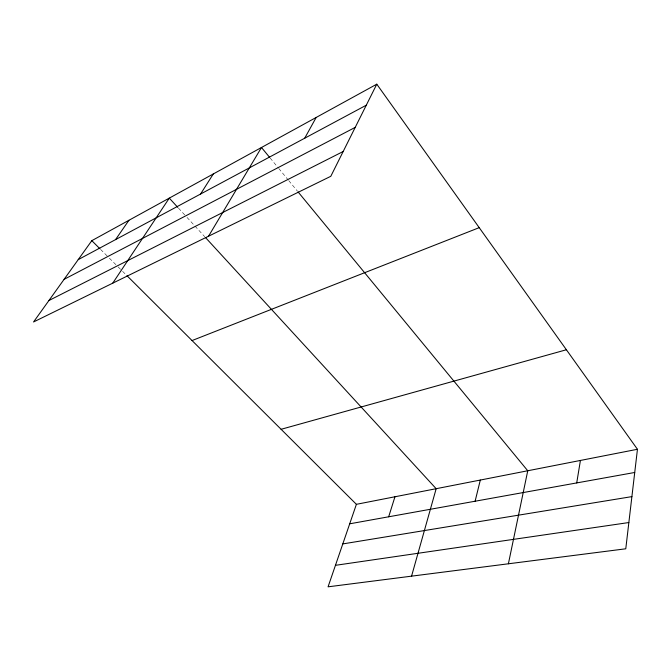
<?xml version="1.0" encoding="UTF-8"?>
<svg xmlns="http://www.w3.org/2000/svg" width="671" height="671" viewBox="0 0 671 671"><rect width="100%" height="100%" fill="white"/><g stroke="black" fill="none" stroke-linecap="round" stroke-linejoin="round"><path stroke-width="0.5" stroke-dasharray="3.35 2.52" d="M100.6 249.427L108.66 257.454M109.39 258.184L117.45 266.219M118.18 266.949L121.845 270.598M122.575 271.327L126.24 274.976M178.503 208.153L186.295 216.649M187.008 217.421L204.73 236.712M270.128 157.987L278.113 167.683M278.775 168.488L288.085 179.794M288.748 180.6L297.396 191.101"/><path stroke-width="1.01" d="M637.45 449.276L625.775 548.794L328.069 586.823L356.393 504.324L637.45 449.276L376.783 84.177L91.81 240.671L33.55 321.971L330.803 176.297L376.783 84.177M576.716 482.927L580.423 460.449M508.392 563.791L527.75 470.765L298.058 191.906M475.11 501.22L480.319 480.05M411.566 576.154L436.167 488.706L205.435 237.484M388.677 516.787L394.951 496.775M304.701 138.218L316.167 117.467M208.547 236.209L261.48 147.494L269.465 157.182M200.579 194.036L213.294 173.957M112.745 283.154L169.285 198.121L177.79 207.381M115.546 239.614L128.933 220.281M78.222 259.627L366.282 105.204M64.089 279.346L355.219 127.373M48.916 300.524L343.175 151.503M192.049 340.558L479.22 227.654M281.099 429.297L566.391 349.759M349.708 523.808L634.724 472.476M342.806 543.913L631.897 496.615M335.45 565.326L628.853 522.541M91.81 240.671L99.87 248.698M126.97 275.706L356.393 504.324"/></g></svg>
